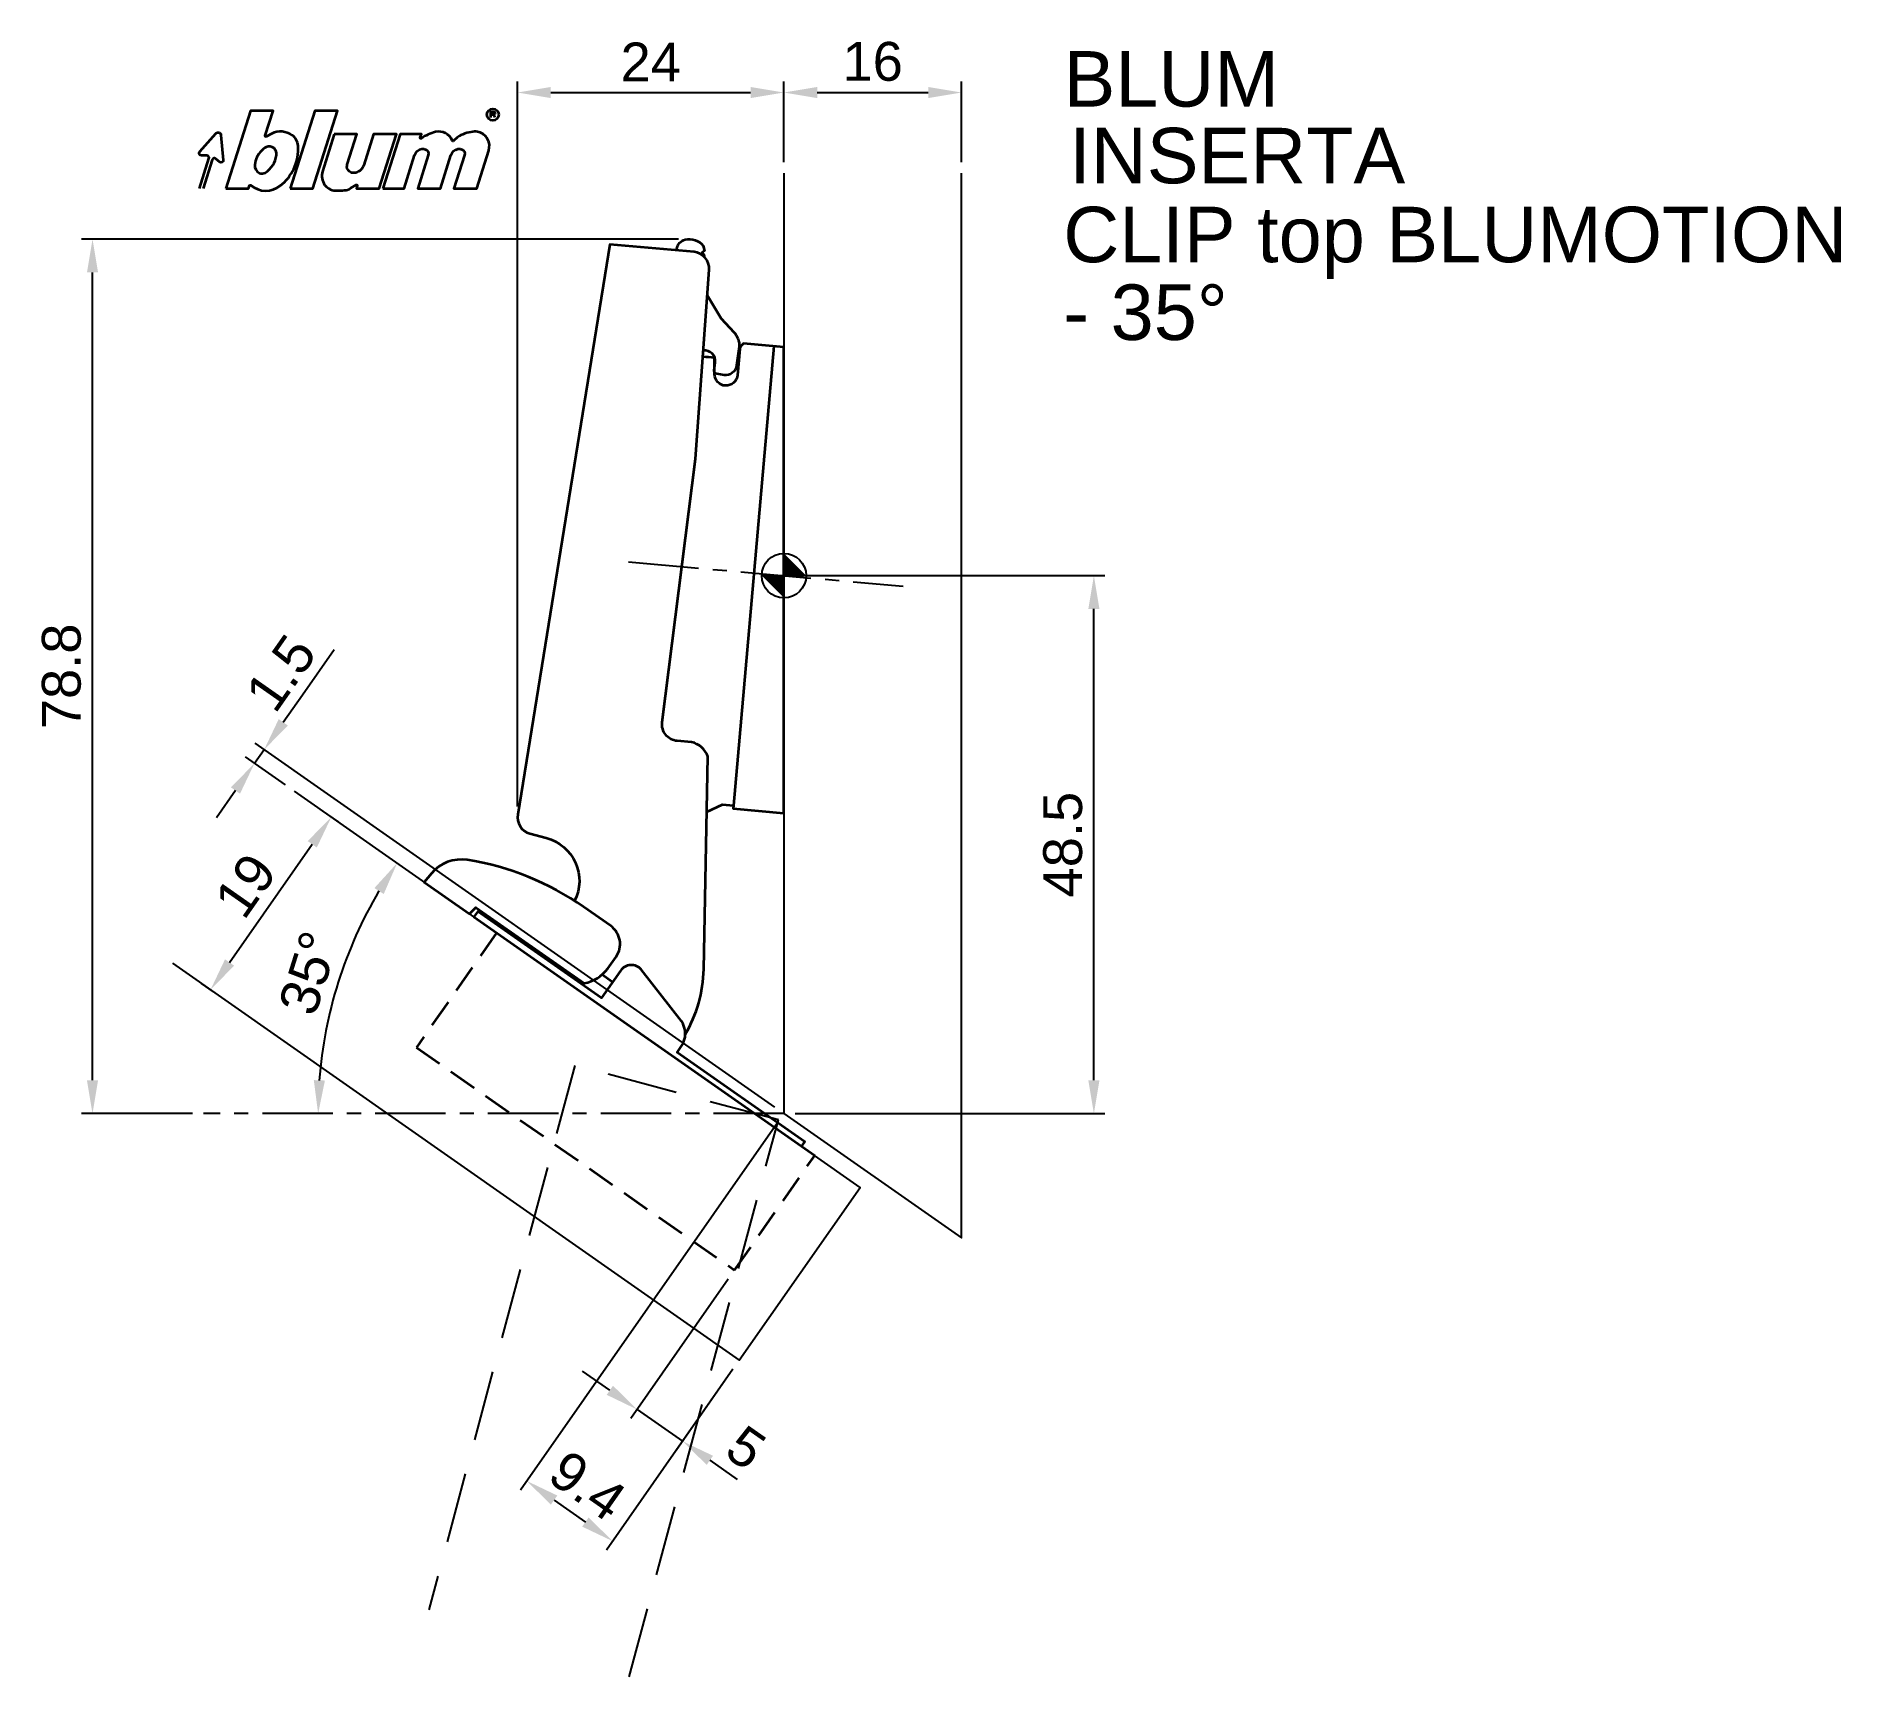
# Model space of a CAD drawing. Extents: x -67 to 95, y -99 to 49.
import ezdxf

# ---------------------------------------------------------------- set-up
doc = ezdxf.new("R2010")
doc.units = 0
doc.header["$PDMODE"] = 35
doc.header["$PDSIZE"] = 5
doc.linetypes.add('MITTE', pattern=[50.8, 31.75, -6.35, 6.35, -6.35])
doc.linetypes.add('STRICHLINIE', pattern=[19.05, 12.7, -6.35])
doc.layers.get('Defpoints').update_dxf_attribs({"linetype": 'CONTINUOUS'})
doc.layers.add('1', color=2, linetype='CONTINUOUS')
doc.layers.add('5', color=1, linetype='CONTINUOUS')
doc.layers.add('6', color=3, linetype='CONTINUOUS', lineweight=35)
doc.styles.add('Beschlag', font='ARIAL.TTF')
doc.dimstyles.new('Beschlag', dxfattribs={"dimtxt": 3.5, "dimasz": 3, "dimexe": 1, "dimexo": 1, "dimgap": 1, "dimtad": 1, "dimdec": 1, "dimdsep": 46, "dimtxsty": 'Beschlag', "dimcen": 2, "dimclrd": 256, "dimclre": 256, "dimclrt": 256, "dimadec": 1, "dimazin": 2, "dimtfac": 0.71, "dimtdec": 1, "dimtix": 1, "dimtmove": 2, "dimatfit": 0, "dimfxl": 0, "dimtolj": 1, "dimlwd": -1, "dimlwe": -1, "dimarcsym": 0})

# ---------------------------------------------------------------- blocks, each defined once
blk = doc.blocks.new('NullPunkt')
at = {"layer": '5'}
for points in [[(0, 2), (0, -2)], [(-2, 0), (2, 0)]]:
    blk.add_lwpolyline(points, dxfattribs=at)
blk.add_circle((0, 0), 2, dxfattribs=at)
for points in [[(0, 0), (-2, 0), (0, 2)], [(0, 0), (2, 0), (0, -2)]]:
    blk.add_solid(points, dxfattribs=at)
blk = doc.blocks.new('*D1')
at = {"layer": '1'}
for p, q in [((-9.51, 30.31), (-63.3, 30.31)), ((-62.3, -45.46), (-62.3, 27.31)), ((-53.3, -48.46), (-63.3, -48.46))]:
    blk.add_line(p, q, dxfattribs=at)
for points in [[(-62.8, 27.31), (-61.8, 27.31), (-62.3, 30.31)], [(-62.8, -45.46), (-61.8, -45.46), (-62.3, -48.46)]]:
    blk.add_solid(points, dxfattribs=at)
at = {"layer": 'Defpoints', "color": 0}
for p in [(-62.3, 30.31), (-8.51, 30.31), (-52.3, -48.46)]:
    blk.add_point(p, dxfattribs=at)
at = {"layer": '1', "insert": (-65.09, -9.07), "char_height": 3.5, "attachment_point": 5, "rotation": 90, "style": 'Beschlag'}
blk.add_mtext('\\A1;78.8', dxfattribs=at)
blk = doc.blocks.new('*D2')
at = {"layer": '1'}
for p, q in [((-24.01, -20.78), (-24.01, 44.52)), ((0, 37.26), (0, 44.52)), ((-21.01, 43.52), (-3, 43.52))]:
    blk.add_line(p, q, dxfattribs=at)
for points in [[(-21.01, 44.02), (-21.01, 43.02), (-24.01, 43.52)], [(-3, 44.02), (-3, 43.02), (0, 43.52)]]:
    blk.add_solid(points, dxfattribs=at)
at = {"layer": 'Defpoints', "color": 0}
for p in [(0, 43.52), (0, 36.26), (-24.01, -21.78)]:
    blk.add_point(p, dxfattribs=at)
at = {"layer": '1', "insert": (-12, 46.27), "char_height": 3.5, "attachment_point": 5, "style": 'Beschlag'}
blk.add_mtext('\\A1;24', dxfattribs=at)
blk = doc.blocks.new('*D3')
at = {"layer": '1'}
for p, q in [((0, 37.26), (0, 44.52)), ((16, 37.26), (16, 44.52)), ((3, 43.52), (13, 43.52))]:
    blk.add_line(p, q, dxfattribs=at)
for points in [[(3, 44.02), (3, 43.02), (0, 43.52)], [(13, 44.02), (13, 43.02), (16, 43.52)]]:
    blk.add_solid(points, dxfattribs=at)
at = {"layer": 'Defpoints', "color": 0}
for p in [(16, 43.52), (0, 36.26), (16, 36.26)]:
    blk.add_point(p, dxfattribs=at)
at = {"layer": '1', "insert": (8, 46.3), "char_height": 3.5, "attachment_point": 5, "style": 'Beschlag'}
blk.add_mtext('\\A1;16', dxfattribs=at)
blk = doc.blocks.new('*D4')
at = {"layer": '1'}
for p, q in [((1, 0), (28.93, 0)), ((27.93, -45.46), (27.93, -3)), ((1, -48.46), (28.93, -48.46))]:
    blk.add_line(p, q, dxfattribs=at)
for points in [[(27.43, -3), (28.43, -3), (27.93, 0)], [(27.43, -45.46), (28.43, -45.46), (27.93, -48.46)]]:
    blk.add_solid(points, dxfattribs=at)
at = {"layer": 'Defpoints', "color": 0}
for p in [(0, 0), (27.93, 0), (0, -48.46)]:
    blk.add_point(p, dxfattribs=at)
at = {"layer": '1', "insert": (25.14, -24.23), "char_height": 3.5, "attachment_point": 5, "rotation": 90, "style": 'Beschlag'}
blk.add_mtext('\\A1;48.5', dxfattribs=at)
blk = doc.blocks.new('*D5')
at = {"layer": '1'}
blk.add_arc((-2.62, -48.46), 39.36, 149.3686, 175.6314, dxfattribs=at)
for points in [[(-36.9, -28.14), (-36.06, -28.68), (-34.85, -25.89)], [(-41.36, -45.48), (-42.36, -45.44), (-41.97, -48.46)]]:
    blk.add_solid(points, dxfattribs=at)
at = {"layer": 'Defpoints', "color": 0}
for p in [(-44.09, -19.42), (-38.75, -32.87), (-52.3, -48.46), (0, -48.46), (6.88, -55.11)]:
    blk.add_point(p, dxfattribs=at)
at = {"layer": '1', "insert": (-42.81, -35.79), "char_height": 3.5, "attachment_point": 5, "rotation": 72.5, "style": 'Beschlag'}
blk.add_mtext('\\A1;35°', dxfattribs=at)
blk = doc.blocks.new('*D6')
at = {"layer": '1'}
for p, q in [((-45.11, -13.21), (-43.39, -10.75)), ((-47.7, -16.9), (-46.83, -15.67)), ((-0.82, -47.89), (-47.65, -15.09)), ((-44.91, -18.85), (-48.51, -16.32)), ((-49.42, -19.35), (-51.14, -21.81))]:
    blk.add_line(p, q, dxfattribs=at)
for points in [[(-45.52, -12.92), (-44.7, -13.5), (-46.83, -15.67)], [(-49.83, -19.07), (-49.01, -19.64), (-47.7, -16.9)]]:
    blk.add_solid(points, dxfattribs=at)
at = {"layer": 'Defpoints', "color": 0}
for p in [(-46.83, -15.67), (-44.09, -19.42), (0, -48.46)]:
    blk.add_point(p, dxfattribs=at)
at = {"layer": '1', "insert": (-45.32, -8.77), "char_height": 3.5, "attachment_point": 5, "rotation": 55, "style": 'Beschlag'}
blk.add_mtext('\\A1;1.5', dxfattribs=at)
blk = doc.blocks.new('Logo_BLUM')
at = {"layer": '6', "color": 20, "linetype": 'Continuous'}
for points in [[(2.39, 0), (4.43, 0), (4.52, 0.26, -0.512391), (4.62, 0.29, 0.357881), (7.3, 0.25, 0.116336), (8.5, 1.76, 0.127435), (8.89, 3.85, 0.227045), (8.36, 4.79, 0.273775), (6.5, 4.93), (6.04, 4.67, -0.689828), (5.94, 4.76), (6.65, 7), (4.61, 7)], [(12.15, 4.9), (11.09, 1.53, 0.527578), (12.44, -0.2, -0.003338), (13.06, -0.17, 0.131781), (13.63, 0.02), (14.12, 0.32, -0.706223), (14.22, 0.24), (14.15, 0), (16.19, 0), (17.75, 4.9), (15.7, 4.9), (14.81, 2.11, -0.253672), (14.11, 1.42, -0.127823), (13.72, 1.42, -0.447747), (13.33, 2.15), (14.2, 4.9)], [(16.53, 0), (18.44, 0), (19.39, 3, -0.282196), (20.04, 3.56, -0.141376), (20.38, 3.52, -0.3938), (20.62, 2.99), (19.67, 0), (21.72, 0), (22.67, 3, -0.282189), (23.31, 3.56, -0.141385), (23.65, 3.52, -0.393792), (23.89, 2.99), (22.94, 0), (24.99, 0), (26.07, 3.42, 0.424526), (25.18, 5.07, 0.098115), (24.64, 5.11, 0.114777), (23.24, 4.6), (22.89, 4.28, -0.522588), (22.79, 4.31, 0.36711), (21.28, 5.09, 0.102012), (20, 4.5, -0.748324), (19.89, 4.58), (20, 4.9), (18.08, 4.9)], [(5.59, 3.39, 0.16703), (4.99, 2.14, 0.322673), (5.41, 1.39, 0.260102), (5.93, 1.42, 0.211929), (6.95, 3, 0.250706), (6.73, 3.62, 0.316796), (6.01, 3.72, 0.086595)]]:
    blk.add_lwpolyline(points, format="xyb", close=True, dxfattribs=at)
blk.add_lwpolyline([(8.18, 0), (10.23, 0), (12.45, 7), (10.4, 7)], close=True, dxfattribs=at)
for points in [[(26.26, 6.4), (26.26, 6.9), (26.52, 6.9, -0.975005), (26.53, 6.67, 0.014563), (26.45, 6.67), (26.26, 6.67), (26.45, 6.67), (26.52, 6.6), (26.57, 6.53), (26.62, 6.42)], [(0, 0), (0.86, 2.7, 0.480207), (0.67, 2.98), (0.19, 2.97, -0.689229), (0.05, 3.33), (1.49, 4.95, -0.685285), (1.94, 4.79), (2.15, 2.54, -0.636083), (1.84, 2.36), (1.47, 2.68, 0.560356), (1.16, 2.59), (0.34, 0)]]:
    blk.add_lwpolyline(points, format="xyb", dxfattribs=at)
blk.add_circle((26.44, 6.65), 0.527, dxfattribs=at)
blk = doc.blocks.new('*D8')
at = {"layer": '1'}
for p, q in [((-5.02, -63.38), (-13.8, -75.92)), ((-4.59, -71.49), (-9.71, -78.79)), ((-15.69, -73.38), (-18.14, -71.66)), ((-13.23, -75.11), (-9.13, -77.97)), ((-6.68, -79.69), (-4.22, -81.41))]:
    blk.add_line(p, q, dxfattribs=at)
for points in [[(-15.4, -72.97), (-15.97, -73.79), (-13.23, -75.11)], [(-6.39, -79.28), (-6.96, -80.1), (-9.13, -77.97)]]:
    blk.add_solid(points, dxfattribs=at)
at = {"layer": 'Defpoints', "color": 0}
for p in [(-4.45, -62.56), (-4.02, -70.67), (-9.13, -77.97)]:
    blk.add_point(p, dxfattribs=at)
at = {"layer": '1', "insert": (-3.42, -78.56), "char_height": 3.5, "attachment_point": 5, "rotation": 324.9999, "style": 'Beschlag'}
blk.add_mtext('\\A1;5', dxfattribs=at)
blk = doc.blocks.new('*D9')
at = {"layer": '1'}
for p, q in [((-0.57, -49.28), (-23.74, -82.37)), ((-4.59, -71.49), (-16, -87.79)), ((-20.71, -83.27), (-17.89, -85.25))]:
    blk.add_line(p, q, dxfattribs=at)
for points in [[(-20.42, -82.86), (-21, -83.68), (-23.17, -81.55)], [(-17.6, -84.84), (-18.18, -85.66), (-15.43, -86.97)]]:
    blk.add_solid(points, dxfattribs=at)
at = {"layer": 'Defpoints', "color": 0}
for p in [(0, -48.46), (-4.02, -70.67), (-15.43, -86.97)]:
    blk.add_point(p, dxfattribs=at)
at = {"layer": '1', "insert": (-17.7, -81.98), "char_height": 3.5, "attachment_point": 5, "rotation": 324.9999, "style": 'Beschlag'}
blk.add_mtext('\\A1;9.4', dxfattribs=at)
blk = doc.blocks.new('*D11')
at = {"layer": '1'}
for p, q in [((-40.13, -22.19), (-41.59, -21.17)), ((-49.95, -34.85), (-42.5, -24.2)), ((-51.41, -37.49), (-52.49, -36.73))]:
    blk.add_line(p, q, dxfattribs=at)
for points in [[(-42.91, -23.91), (-42.09, -24.49), (-40.78, -21.74)], [(-50.36, -34.56), (-49.54, -35.13), (-51.67, -37.31)]]:
    blk.add_solid(points, dxfattribs=at)
at = {"layer": 'Defpoints', "color": 0}
for p in [(-40.78, -21.74), (-39.31, -22.77), (-50.59, -38.06)]:
    blk.add_point(p, dxfattribs=at)
at = {"layer": '1', "insert": (-48.51, -27.92), "char_height": 3.5, "attachment_point": 5, "rotation": 55, "style": 'Beschlag'}
blk.add_mtext('\\A1;19', dxfattribs=at)

msp = doc.modelspace()

# ---------------------------------------------------------------- linework, layer by layer
at = {"layer": '1'}
msp.add_line((-43.39, -10.75), (-40.52, -6.65), dxfattribs=at)
at = {"layer": '5', "linetype": 'MITTE', "ltscale": 0.2}
for p, q in [((-14.01, 1.23), (10.74, -0.94)), ((0, -48.46), (-52.3, -48.46))]:
    msp.add_line(p, q, dxfattribs=at)
at = {"layer": '5'}
for points in [[(0, 36.25), (0, -48.46), (16, -59.66), (16, 36.25)], [(-55.1, -34.9), (-4.02, -70.67), (6.88, -55.11), (-44.09, -19.42)]]:
    msp.add_lwpolyline(points, dxfattribs=at)
at = {"layer": '5', "linetype": 'STRICHLINIE', "ltscale": 0.5}
msp.add_lwpolyline([(-13.94, -99.2), (-0.5, -49.03), (-18.85, -44.11), (-31.99, -93.16)], dxfattribs=at)
at = {"layer": '6'}
for p, q in [((-0.92, 20.66), (-4.54, -20.69)), ((-15.45, -36.61), (-16.4, -35.94))]:
    msp.add_line(p, q, dxfattribs=at)
for points in [[(-8.89, -41.32, 0.129286), (-7.23, -35.45), (-6.86, -16.29, 0.266716), (-8.32, -15), (-9.61, -14.89, -0.424475), (-10.97, -13.21), (-7.98, 10.52), (-6.74, 27.55, 0.409111), (-8.1, 29.16), (-15.69, 29.84), (-23.98, -21.5, 0.393305), (-22.89, -23.23), (-21.41, -23.63, -0.476788), (-18.86, -29.3, -0.476788)], [(-9.66, 29.3), (-9.64, 29.44, -0.30335), (-8.9, 30.27, -0.299349), (-7.28, 29.71), (-7.16, 29.27), (-7.37, 29.11), (-7.19, 28.88), (-7.21, 28.75)], [(-6.91, 25.26), (-5.64, 23.15), (-4.52, 21.94, -0.199054), (-4.02, 20.61), (-4.26, 18.92, -0.414214), (-5.39, 18.07), (-6.04, 18.17, -0.4142), (-6.29, 18.51), (-6.19, 19.2, 0.499076), (-7.27, 20.27, -2.886646)], [(-6.96, -21.28), (-5.52, -20.61), (-4.54, -20.69), (-4.57, -20.98), (0, -21.38), (0, 20.58), (-3.63, 20.9), (-3.88, 20.67, 0.240874), (-3.97, 20.42), (-4.18, 18.06, -0.957246), (-6.25, 18.15), (-6.26, 19.62, -1.204717), (-6.26, 19.62, 0.004593), (-7.31, 19.71, 1.435738)], [(1.59, -51.41), (1.88, -51), (-9.63, -42.94), (-9.25, -42.4, 0.312987), (-9.24, -40.12), (-12.85, -35.48, 0.486363), (-14.73, -35.59), (-16.45, -38.04), (-16.46, -38.04), (-27.59, -30.24), (-27.94, -30.73), (2.78, -52.24)]]:
    msp.add_lwpolyline(points, format="xyb", dxfattribs=at)
at = {"layer": '6', "flags": 128}
msp.add_lwpolyline([(-15.12, -34.33, 0.414214), (-15.61, -31.55), (-18.05, -29.84, 0.114125), (-28.55, -25.61, 0.262579), (-31.77, -26.82), (-32.41, -27.6), (-28.32, -30.46), (-27.75, -29.89), (-17.99, -36.72, 0.191102), (-15.88, -35.38), (-15.12, -34.33)], format="xyb", dxfattribs=at)
at = {"layer": '6', "linetype": 'STRICHLINIE', "ltscale": 0.2}
msp.add_lwpolyline([(-25.89, -32.17), (-33.12, -42.49), (-4.45, -62.56), (2.78, -52.24)], dxfattribs=at)

# ---------------------------------------------------------------- block references
at = {"layer": '5', "rotation": 90}
msp.add_blockref('NullPunkt', (0, 0), dxfattribs=at)
at = {"layer": '6'}
msp.add_blockref('Logo_BLUM', (-52.67, 34.88), dxfattribs=at)

# ---------------------------------------------------------------- texts
at = {"layer": '1', "linetype": 'Continuous', "style": 'Beschlag'}
for s, p in [('BLUM', (25.2, 42.25)), ('CLIP top BLUMOTION', (25.17, 28.23)), ('- 35%%D', (25.17, 21.23))]:
    msp.add_text(s, height=5, dxfattribs=at).set_placement(p)
at = {"layer": '1', "insert": (25.71, 40.34), "char_height": 5, "width": 110.7908, "attachment_point": 1, "style": 'Beschlag'}
msp.add_mtext('INSERTA', dxfattribs=at)

# ---------------------------------------------------------------- dimensions: what is measured, and where the dimension line sits
at = {"layer": '1'}
for base, p1, p2, angle, picture, middle in [((0, 43.52), (-24.01, -21.78), (0, 36.26), 180, '*D2', (-12, 46.27)), ((16, 43.52), (0, 36.26), (16, 36.26), 180, '*D3', (8, 46.3)), ((-62.3, 30.31), (-52.3, -48.46), (-8.51, 30.31), 90, '*D1', (-65.09, -9.07)), ((27.93, 0), (0, -48.46), (0, 0), 90, '*D4', (25.14, -24.23)), ((-40.78, -21.74), (-50.59, -38.06), (-39.31, -22.77), 55, '*D11', (-48.51, -27.92)), ((-15.43, -86.97), (0, -48.46), (-4.02, -70.67), 324.9999, '*D9', (-17.7, -81.98))]:
    dim = msp.add_linear_dim(base=base, p1=p1, p2=p2, angle=angle, dimstyle='Beschlag', dxfattribs=at)
    dim.commit()
    dim.dimension.update_dxf_attribs({"geometry": picture, "text_midpoint": middle})
for base, p1, p2, angle, picture, middle in [((-46.83, -15.67), (-44.09, -19.42), (0, -48.46), 235, '*D6', (-45.32, -8.77)), ((-9.13, -77.97), (-4.45, -62.56), (-4.02, -70.67), 324.9999, '*D8', (-3.42, -78.56))]:
    dim = msp.add_linear_dim(base=base, p1=p1, p2=p2, angle=angle, dimstyle='Beschlag', dxfattribs=at)
    dim.commit()
    dim.dimension.update_dxf_attribs({"geometry": picture, "text_midpoint": middle, "dimtype": 160})
dim = msp.add_angular_dim_2l(base=(-38.75, -32.87), line1=((0, -48.46), (-52.3, -48.46)), line2=((6.88, -55.11), (-44.09, -19.42)), dimstyle='Beschlag', dxfattribs=at)
dim.commit()
dim.dimension.update_dxf_attribs({"geometry": '*D5', "text_midpoint": (-42.81, -35.79)})

doc.saveas('drawing.dxf')
